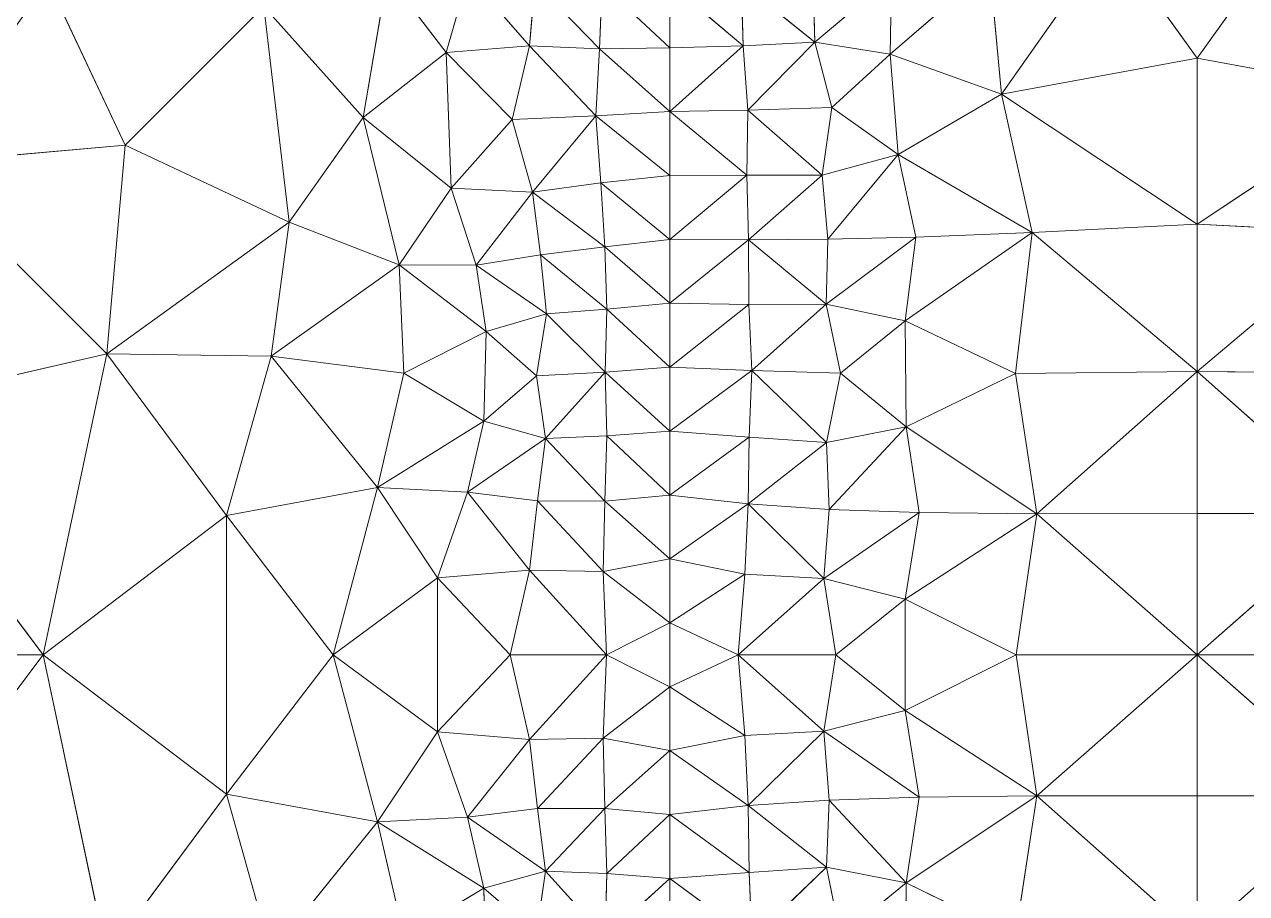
# Model space of a CAD drawing. Header units: metres. Extents: x 0 to 8, y 0 to 4.
# Drawn here: x 0.694 to 1.273, y 1.387 to 1.799 of the extents above; entities that cross this region are included whole.
import ezdxf

# ---------------------------------------------------------------- set-up
doc = ezdxf.new("R2010")
doc.units = ezdxf.units.M
doc.header["$MEASUREMENT"] = 0
for name, color, linetype, lineweight in [('DL_FE_MESH', 134, 'Continuous', 0), ('DL_FE_MESH_CELLS_3', 132, 'Continuous', 0), ('DL_FE_MESH_CELLS_7', 132, 'Continuous', 0), ('DL_TOPOLOGY', 7, 'Continuous', 0)]:
    doc.layers.add(name, color=color, linetype=linetype, lineweight=lineweight)

msp = doc.modelspace()

# ---------------------------------------------------------------- linework, layer by layer
at = {"layer": 'DL_FE_MESH'}
for p, q in [((1.15721, 1.76589), (1.2092, 1.83981)), ((1.25, 1.78298), (1.2092, 1.83981)), ((1.25, 1.78298), (1.2908, 1.83981)), ((1.10446, 1.78488), (1.1517, 1.82562)), ((1.15721, 1.76589), (1.1517, 1.82562)), ((0.85452, 1.75472), (0.86597, 1.82214)), ((0.89394, 1.78556), (0.86597, 1.82214)), ((0.89394, 1.78556), (0.90432, 1.8222)), ((0.93336, 1.78885), (0.90432, 1.8222)), ((1.06874, 1.79046), (1.06794, 1.81968)), ((1.10504, 1.82126), (1.06874, 1.79046)), ((1.10446, 1.78488), (1.10504, 1.82126)), ((0.74164, 1.74164), (0.70515, 1.81945)), ((0.93336, 1.78885), (0.93606, 1.81877)), ((0.96661, 1.78738), (0.93606, 1.81877)), ((0.96784, 1.81792), (0.96661, 1.78738)), ((0.96784, 1.81792), (1, 1.78788)), ((1.03482, 1.78879), (1, 1.81818)), ((1.03482, 1.78879), (1.03387, 1.81876)), ((1.06874, 1.79046), (1.03387, 1.81876)), ((0.74164, 1.74164), (0.80739, 1.80739)), ((0.80739, 1.80739), (0.81945, 1.70515)), ((0.85452, 1.75472), (0.80739, 1.80739)), ((0.85452, 1.75472), (0.89394, 1.78556)), ((0.89394, 1.78556), (0.93336, 1.78885)), ((0.89394, 1.78556), (0.89625, 1.72128)), ((0.92525, 1.75384), (0.89394, 1.78556)), ((0.92525, 1.75384), (0.93336, 1.78885)), ((0.93336, 1.78885), (0.96661, 1.78738)), ((0.96489, 1.75552), (0.93336, 1.78885)), ((0.96661, 1.78738), (0.96489, 1.75552)), ((1, 1.78788), (0.96661, 1.78738)), ((0.96661, 1.78738), (1, 1.75758)), ((1, 1.78788), (1.03482, 1.78879)), ((1.03482, 1.78879), (1, 1.75758)), ((1.03482, 1.78879), (1.06874, 1.79046)), ((1.03699, 1.75827), (1.03482, 1.78879)), ((1.06874, 1.79046), (1.03699, 1.75827)), ((1.07684, 1.75955), (1.06874, 1.79046)), ((1.06874, 1.79046), (1.10446, 1.78488)), ((1.07684, 1.75955), (1.10446, 1.78488)), ((1.10446, 1.78488), (1.10832, 1.73721)), ((1.15721, 1.76589), (1.10446, 1.78488)), ((1.15721, 1.76589), (1.25, 1.78298)), ((1.25, 1.70417), (1.25, 1.78298)), ((1.34279, 1.76589), (1.25, 1.78298)), ((1.10832, 1.73721), (1.15721, 1.76589)), ((1.17181, 1.70024), (1.15721, 1.76589)), ((1.25, 1.70417), (1.15721, 1.76589)), ((1.34279, 1.76589), (1.25, 1.70417)), ((1, 1.75758), (0.96489, 1.75552)), ((1, 1.75758), (1.03699, 1.75827)), ((1.03652, 1.72741), (1, 1.75758)), ((1.03652, 1.72741), (1.03699, 1.75827)), ((1.03699, 1.75827), (1.07684, 1.75955)), ((1.07216, 1.72746), (1.03699, 1.75827)), ((1.07216, 1.72746), (1.07684, 1.75955)), ((1.10832, 1.73721), (1.07684, 1.75955)), ((0.81945, 1.70515), (0.85452, 1.75472)), ((0.87165, 1.68498), (0.85452, 1.75472)), ((0.89625, 1.72128), (0.85452, 1.75472)), ((0.89625, 1.72128), (0.92525, 1.75384)), ((0.92525, 1.75384), (0.96489, 1.75552)), ((0.93486, 1.71946), (0.92525, 1.75384)), ((0.96489, 1.75552), (0.93486, 1.71946)), ((0.96489, 1.75552), (1, 1.72727)), ((0.96489, 1.75552), (0.96732, 1.72384)), ((0.74164, 1.74164), (0.64267, 1.73293)), ((0.73293, 1.64267), (0.74164, 1.74164)), ((0.81945, 1.70515), (0.74164, 1.74164)), ((0.73293, 1.64267), (0.64267, 1.73293)), ((1.07216, 1.72746), (1.10832, 1.73721)), ((1.10832, 1.73721), (1.07489, 1.69706)), ((1.11661, 1.69801), (1.10832, 1.73721)), ((1.17181, 1.70024), (1.10832, 1.73721)), ((1, 1.72727), (0.96732, 1.72384)), ((1, 1.72727), (1.03652, 1.72741)), ((1.03652, 1.72741), (1, 1.69697)), ((1.03652, 1.72741), (1.07216, 1.72746)), ((1.03721, 1.69682), (1.03652, 1.72741)), ((1.07216, 1.72746), (1.03721, 1.69682)), ((1.07489, 1.69706), (1.07216, 1.72746)), ((0.87165, 1.68498), (0.89625, 1.72128)), ((0.90815, 1.68477), (0.89625, 1.72128)), ((0.93486, 1.71946), (0.89625, 1.72128)), ((0.93486, 1.71946), (0.96732, 1.72384)), ((0.96732, 1.72384), (1, 1.69697)), ((0.96732, 1.72384), (0.9691, 1.69349)), ((0.93486, 1.71946), (0.90815, 1.68477)), ((0.9386, 1.6897), (0.93486, 1.71946)), ((0.9691, 1.69349), (0.93486, 1.71946)), ((0.73293, 1.64267), (0.81945, 1.70515)), ((0.81945, 1.70515), (0.81098, 1.6416)), ((0.87165, 1.68498), (0.81945, 1.70515)), ((1.17181, 1.70024), (1.25, 1.70417)), ((1.25, 1.63437), (1.25, 1.70417)), ((1.25, 1.70417), (1.32819, 1.70024)), ((1.11661, 1.69801), (1.07403, 1.6663)), ((1.07489, 1.69706), (1.11661, 1.69801)), ((1.11154, 1.65831), (1.17181, 1.70024)), ((1.11154, 1.65831), (1.11661, 1.69801)), ((1.11661, 1.69801), (1.17181, 1.70024)), ((1.16384, 1.63343), (1.17181, 1.70024)), ((1.25, 1.63437), (1.17181, 1.70024)), ((1.32819, 1.70024), (1.25, 1.63437)), ((0.9386, 1.6897), (0.9691, 1.69349)), ((1, 1.69697), (0.9691, 1.69349)), ((0.9691, 1.69349), (1, 1.66667)), ((0.9691, 1.69349), (0.97011, 1.66387)), ((1, 1.69697), (1.03721, 1.69682)), ((1.03721, 1.69682), (1, 1.66667)), ((1.03721, 1.69682), (1.07489, 1.69706)), ((1.03749, 1.66609), (1.03721, 1.69682)), ((1.07403, 1.6663), (1.03721, 1.69682)), ((1.07403, 1.6663), (1.07489, 1.69706)), ((0.90815, 1.68477), (0.9386, 1.6897)), ((0.94153, 1.66161), (0.9386, 1.6897)), ((0.97011, 1.66387), (0.9386, 1.6897)), ((0.87165, 1.68498), (0.81098, 1.6416)), ((0.87381, 1.63349), (0.87165, 1.68498)), ((0.91282, 1.65325), (0.87165, 1.68498)), ((0.90815, 1.68477), (0.87165, 1.68498)), ((0.91282, 1.65325), (0.90815, 1.68477)), ((0.94153, 1.66161), (0.90815, 1.68477)), ((0.94153, 1.66161), (0.97011, 1.66387)), ((0.97011, 1.66387), (0.96934, 1.63396)), ((1, 1.66667), (0.97011, 1.66387)), ((0.97011, 1.66387), (1, 1.63636)), ((1, 1.66667), (1.03749, 1.66609)), ((1.03749, 1.66609), (1, 1.63636)), ((1.03749, 1.66609), (1.07403, 1.6663)), ((1.03893, 1.63478), (1.03749, 1.66609)), ((1.07403, 1.6663), (1.03893, 1.63478)), ((1.08088, 1.63358), (1.07403, 1.6663)), ((1.07403, 1.6663), (1.11154, 1.65831)), ((0.91282, 1.65325), (0.94153, 1.66161)), ((0.9368, 1.63223), (0.94153, 1.66161)), ((0.96934, 1.63396), (0.94153, 1.66161)), ((1.08088, 1.63358), (1.11154, 1.65831)), ((1.11154, 1.65831), (1.11201, 1.60816)), ((1.16384, 1.63343), (1.11154, 1.65831)), ((0.87381, 1.63349), (0.91282, 1.65325)), ((0.91282, 1.65325), (0.91176, 1.61071)), ((0.9368, 1.63223), (0.91282, 1.65325)), ((0.61575, 1.61575), (0.73293, 1.64267)), ((0.70286, 1.5), (0.73293, 1.64267)), ((0.78972, 1.56611), (0.73293, 1.64267)), ((0.73293, 1.64267), (0.81098, 1.6416)), ((0.78972, 1.56611), (0.81098, 1.6416)), ((0.81098, 1.6416), (0.87381, 1.63349)), ((0.86137, 1.57925), (0.81098, 1.6416)), ((1, 1.63636), (0.96934, 1.63396)), ((1, 1.63636), (1.03893, 1.63478)), ((1.03893, 1.63478), (1, 1.60606)), ((1.03752, 1.60324), (1.03893, 1.63478)), ((1.03893, 1.63478), (1.08088, 1.63358)), ((1.07422, 1.60073), (1.03893, 1.63478)), ((1.16384, 1.63343), (1.25, 1.63437)), ((1.25, 1.63437), (1.17397, 1.56691)), ((1.25, 1.56695), (1.25, 1.63437)), ((1.25, 1.63437), (1.33616, 1.63343)), ((1.32603, 1.56691), (1.25, 1.63437)), ((0.86137, 1.57925), (0.87381, 1.63349)), ((0.91176, 1.61071), (0.87381, 1.63349)), ((0.91176, 1.61071), (0.9368, 1.63223)), ((0.9368, 1.63223), (0.96934, 1.63396)), ((0.94106, 1.60254), (0.9368, 1.63223)), ((0.96934, 1.63396), (0.94106, 1.60254)), ((0.96934, 1.63396), (1, 1.60606)), ((0.96934, 1.63396), (0.97004, 1.60377)), ((1.07422, 1.60073), (1.08088, 1.63358)), ((1.11201, 1.60816), (1.08088, 1.63358)), ((1.11201, 1.60816), (1.16384, 1.63343)), ((1.17397, 1.56691), (1.16384, 1.63343)), ((0.70286, 1.5), (0.61575, 1.61575)), ((0.86137, 1.57925), (0.91176, 1.61071)), ((0.90407, 1.57705), (0.91176, 1.61071)), ((0.94106, 1.60254), (0.91176, 1.61071)), ((1, 1.60606), (0.97004, 1.60377)), ((1, 1.60606), (1.03752, 1.60324)), ((1.07422, 1.60073), (1.11201, 1.60816)), ((1.11201, 1.60816), (1.07554, 1.56897)), ((1.11819, 1.56755), (1.11201, 1.60816)), ((1.17397, 1.56691), (1.11201, 1.60816)), ((0.94106, 1.60254), (0.90407, 1.57705)), ((0.9373, 1.57296), (0.94106, 1.60254)), ((0.94106, 1.60254), (0.97004, 1.60377)), ((0.96908, 1.57291), (0.94106, 1.60254)), ((0.97004, 1.60377), (0.96908, 1.57291)), ((0.97004, 1.60377), (1, 1.57576)), ((1.03752, 1.60324), (1, 1.57576)), ((1.03712, 1.57154), (1.03752, 1.60324)), ((1.07422, 1.60073), (1.03712, 1.57154)), ((1.03752, 1.60324), (1.07422, 1.60073)), ((1.07554, 1.56897), (1.07422, 1.60073)), ((0.78972, 1.56611), (0.86137, 1.57925)), ((0.84026, 1.5), (0.86137, 1.57925)), ((0.88985, 1.53649), (0.86137, 1.57925)), ((0.86137, 1.57925), (0.90407, 1.57705)), ((0.88985, 1.53649), (0.90407, 1.57705)), ((0.90407, 1.57705), (0.9373, 1.57296)), ((0.93347, 1.5401), (0.90407, 1.57705)), ((0.93347, 1.5401), (0.9373, 1.57296)), ((0.9373, 1.57296), (0.96908, 1.57291)), ((0.96833, 1.53955), (0.9373, 1.57296)), ((0.96908, 1.57291), (0.96833, 1.53955)), ((1, 1.57576), (0.96908, 1.57291)), ((0.96908, 1.57291), (1, 1.54545)), ((1, 1.57576), (1.03712, 1.57154)), ((1.03712, 1.57154), (1, 1.54545)), ((1.03558, 1.5383), (1.03712, 1.57154)), ((1.03712, 1.57154), (1.07554, 1.56897)), ((1.07298, 1.53623), (1.03712, 1.57154)), ((0.70286, 1.5), (0.78972, 1.56611)), ((0.78972, 1.56611), (0.78972, 1.43389)), ((0.84026, 1.5), (0.78972, 1.56611)), ((1.07298, 1.53623), (1.07554, 1.56897)), ((1.11819, 1.56755), (1.07298, 1.53623)), ((1.07554, 1.56897), (1.11819, 1.56755)), ((1.11153, 1.52641), (1.11819, 1.56755)), ((1.11153, 1.52641), (1.17397, 1.56691)), ((1.11819, 1.56755), (1.17397, 1.56691)), ((1.16415, 1.5), (1.17397, 1.56691)), ((1.17397, 1.56691), (1.25, 1.56695)), ((1.25, 1.5), (1.17397, 1.56691)), ((1.25, 1.5), (1.25, 1.56695)), ((1.25, 1.56695), (1.32603, 1.56691)), ((1.32603, 1.56691), (1.25, 1.5)), ((1, 1.54545), (0.96833, 1.53955)), ((1, 1.54545), (1.03558, 1.5383)), ((0.84026, 1.5), (0.88985, 1.53649)), ((0.88985, 1.53649), (0.93347, 1.5401)), ((0.88985, 1.53649), (0.88985, 1.46351)), ((0.92431, 1.5), (0.88985, 1.53649)), ((0.92431, 1.5), (0.93347, 1.5401)), ((0.93347, 1.5401), (0.96833, 1.53955)), ((0.96989, 1.5), (0.93347, 1.5401)), ((0.96833, 1.53955), (1, 1.51515)), ((0.96833, 1.53955), (0.96989, 1.5)), ((1, 1.51515), (1.03558, 1.5383)), ((1.03242, 1.5), (1.03558, 1.5383)), ((1.07298, 1.53623), (1.03242, 1.5)), ((1.03558, 1.5383), (1.07298, 1.53623)), ((1.07869, 1.5), (1.07298, 1.53623)), ((1.07298, 1.53623), (1.11153, 1.52641)), ((1.07869, 1.5), (1.11153, 1.52641)), ((1.11153, 1.52641), (1.11153, 1.47359)), ((1.16415, 1.5), (1.11153, 1.52641)), ((1, 1.51515), (0.96989, 1.5)), ((1, 1.51515), (1.03242, 1.5)), ((0.70286, 1.5), (0.5, 1.5)), ((0.61575, 1.38425), (0.70286, 1.5)), ((0.73293, 1.35733), (0.70286, 1.5)), ((0.78972, 1.43389), (0.70286, 1.5)), ((0.78972, 1.43389), (0.84026, 1.5)), ((0.84026, 1.5), (0.86137, 1.42075)), ((0.88985, 1.46351), (0.84026, 1.5)), ((0.88985, 1.46351), (0.92431, 1.5)), ((0.93347, 1.4599), (0.92431, 1.5)), ((0.92431, 1.5), (0.96989, 1.5)), ((0.96989, 1.5), (0.93347, 1.4599)), ((0.96989, 1.5), (0.96833, 1.46045)), ((1, 1.48485), (0.96989, 1.5)), ((1, 1.48485), (1.03242, 1.5)), ((1.03558, 1.4617), (1.03242, 1.5)), ((1.03242, 1.5), (1.07869, 1.5)), ((1.07298, 1.46377), (1.03242, 1.5)), ((1.07298, 1.46377), (1.07869, 1.5)), ((1.11153, 1.47359), (1.07869, 1.5)), ((1.11153, 1.47359), (1.16415, 1.5)), ((1.17397, 1.43309), (1.16415, 1.5)), ((1.16415, 1.5), (1.25, 1.5)), ((1.25, 1.5), (1.17397, 1.43309)), ((1.25, 1.43305), (1.25, 1.5)), ((1.25, 1.5), (1.33585, 1.5)), ((1.32603, 1.43309), (1.25, 1.5)), ((1, 1.48485), (0.96833, 1.46045)), ((1.03558, 1.4617), (1, 1.48485)), ((1.07298, 1.46377), (1.11153, 1.47359)), ((1.11819, 1.43245), (1.11153, 1.47359)), ((1.17397, 1.43309), (1.11153, 1.47359)), ((0.86137, 1.42075), (0.88985, 1.46351)), ((0.90407, 1.42295), (0.88985, 1.46351)), ((0.88985, 1.46351), (0.93347, 1.4599)), ((0.93347, 1.4599), (0.96833, 1.46045)), ((0.96833, 1.46045), (0.9373, 1.42704)), ((1, 1.45455), (0.96833, 1.46045)), ((0.96833, 1.46045), (0.96908, 1.42709)), ((1, 1.45455), (1.03558, 1.4617)), ((1.03558, 1.4617), (1.07298, 1.46377)), ((1.03712, 1.42846), (1.03558, 1.4617)), ((1.07298, 1.46377), (1.03712, 1.42846)), ((1.07554, 1.43103), (1.07298, 1.46377)), ((1.11819, 1.43245), (1.07298, 1.46377)), ((0.93347, 1.4599), (0.90407, 1.42295)), ((0.9373, 1.42704), (0.93347, 1.4599)), ((0.96908, 1.42709), (1, 1.45455)), ((1.03712, 1.42846), (1, 1.45455)), ((0.73293, 1.35733), (0.78972, 1.43389)), ((0.81098, 1.3584), (0.78972, 1.43389)), ((0.86137, 1.42075), (0.78972, 1.43389)), ((1.07554, 1.43103), (1.11819, 1.43245)), ((1.11201, 1.39184), (1.17397, 1.43309)), ((1.11201, 1.39184), (1.11819, 1.43245)), ((1.11819, 1.43245), (1.17397, 1.43309)), ((1.16384, 1.36657), (1.17397, 1.43309)), ((1.17397, 1.43309), (1.25, 1.43305)), ((1.25, 1.36563), (1.17397, 1.43309)), ((1.25, 1.43305), (1.32603, 1.43309)), ((1.25, 1.36563), (1.25, 1.43305)), ((0.90407, 1.42295), (0.9373, 1.42704)), ((0.9373, 1.42704), (0.96908, 1.42709)), ((0.94106, 1.39746), (0.9373, 1.42704)), ((0.96908, 1.42709), (0.94106, 1.39746)), ((1, 1.42424), (0.96908, 1.42709)), ((0.96908, 1.42709), (0.97004, 1.39623)), ((1, 1.42424), (1.03712, 1.42846)), ((1.03712, 1.42846), (1.07554, 1.43103)), ((1.03752, 1.39676), (1.03712, 1.42846)), ((1.07422, 1.39927), (1.03712, 1.42846)), ((1.07422, 1.39927), (1.07554, 1.43103)), ((1.11201, 1.39184), (1.07554, 1.43103)), ((0.86137, 1.42075), (0.81098, 1.3584)), ((0.86137, 1.42075), (0.90407, 1.42295)), ((0.87381, 1.36651), (0.86137, 1.42075)), ((0.91176, 1.38929), (0.86137, 1.42075)), ((0.91176, 1.38929), (0.90407, 1.42295)), ((0.94106, 1.39746), (0.90407, 1.42295)), ((0.97004, 1.39623), (1, 1.42424)), ((1.03752, 1.39676), (1, 1.42424)), ((0.91176, 1.38929), (0.94106, 1.39746)), ((0.9368, 1.36777), (0.94106, 1.39746)), ((0.94106, 1.39746), (0.97004, 1.39623)), ((0.96934, 1.36604), (0.94106, 1.39746)), ((1, 1.39394), (1.03752, 1.39676)), ((1.03752, 1.39676), (1.07422, 1.39927)), ((1.03893, 1.36522), (1.03752, 1.39676)), ((1.07422, 1.39927), (1.03893, 1.36522)), ((1.08088, 1.36642), (1.07422, 1.39927)), ((1.07422, 1.39927), (1.11201, 1.39184)), ((0.97004, 1.39623), (0.96934, 1.36604)), ((0.96934, 1.36604), (1, 1.39394)), ((1, 1.39394), (0.97004, 1.39623)), ((1.03893, 1.36522), (1, 1.39394)), ((1.08088, 1.36642), (1.11201, 1.39184)), ((1.11201, 1.39184), (1.11154, 1.34169)), ((1.16384, 1.36657), (1.11201, 1.39184)), ((0.87381, 1.36651), (0.91176, 1.38929)), ((0.91176, 1.38929), (0.91282, 1.34675)), ((0.9368, 1.36777), (0.91176, 1.38929))]:
    msp.add_line(p, q, dxfattribs=at)
at = {"layer": 'DL_FE_MESH_CELLS_3'}
for points in [[(0.86597, 1.82214), (0.80739, 1.80739), (0.85452, 1.75472)], [(0.86597, 1.82214), (0.85452, 1.75472), (0.89394, 1.78556)], [(0.86597, 1.82214), (0.89394, 1.78556), (0.90432, 1.8222)], [(0.90432, 1.8222), (0.89394, 1.78556), (0.93336, 1.78885)], [(0.90432, 1.8222), (0.93336, 1.78885), (0.93606, 1.81877)], [(0.6416, 1.81098), (0.64267, 1.73293), (0.70515, 1.81945)], [(0.70515, 1.81945), (0.64267, 1.73293), (0.74164, 1.74164)], [(0.70515, 1.81945), (0.74164, 1.74164), (0.80739, 1.80739)], [(0.93606, 1.81877), (0.93336, 1.78885), (0.96661, 1.78738)], [(0.93606, 1.81877), (0.96661, 1.78738), (0.96784, 1.81792)], [(1, 1.78788), (0.96784, 1.81792), (0.96661, 1.78738)], [(0.74164, 1.74164), (0.81945, 1.70515), (0.80739, 1.80739)], [(0.80739, 1.80739), (0.81945, 1.70515), (0.85452, 1.75472)], [(0.85452, 1.75472), (0.89625, 1.72128), (0.89394, 1.78556)], [(0.89394, 1.78556), (0.92525, 1.75384), (0.93336, 1.78885)], [(0.89394, 1.78556), (0.89625, 1.72128), (0.92525, 1.75384)], [(0.93336, 1.78885), (0.92525, 1.75384), (0.96489, 1.75552)], [(0.93336, 1.78885), (0.96489, 1.75552), (0.96661, 1.78738)], [(1, 1.75758), (0.96661, 1.78738), (0.96489, 1.75552)], [(0.85452, 1.75472), (0.81945, 1.70515), (0.87165, 1.68498)], [(0.85452, 1.75472), (0.87165, 1.68498), (0.89625, 1.72128)], [(0.89625, 1.72128), (0.93486, 1.71946), (0.92525, 1.75384)], [(0.92525, 1.75384), (0.93486, 1.71946), (0.96489, 1.75552)], [(0.96489, 1.75552), (0.93486, 1.71946), (0.96732, 1.72384)], [(1, 1.72727), (0.96489, 1.75552), (0.96732, 1.72384)], [(0.64267, 1.73293), (0.73293, 1.64267), (0.74164, 1.74164)], [(0.81945, 1.70515), (0.74164, 1.74164), (0.73293, 1.64267)], [(0.64267, 1.73293), (0.61575, 1.61575), (0.73293, 1.64267)], [(0.87165, 1.68498), (0.90815, 1.68477), (0.89625, 1.72128)], [(0.89625, 1.72128), (0.90815, 1.68477), (0.93486, 1.71946)], [(0.93486, 1.71946), (0.9691, 1.69349), (0.96732, 1.72384)], [(1, 1.69697), (0.96732, 1.72384), (0.9691, 1.69349)], [(0.93486, 1.71946), (0.90815, 1.68477), (0.9386, 1.6897)], [(0.93486, 1.71946), (0.9386, 1.6897), (0.9691, 1.69349)], [(0.81945, 1.70515), (0.73293, 1.64267), (0.81098, 1.6416)], [(0.81945, 1.70515), (0.81098, 1.6416), (0.87165, 1.68498)], [(0.9386, 1.6897), (0.97011, 1.66387), (0.9691, 1.69349)], [(1, 1.66667), (0.9691, 1.69349), (0.97011, 1.66387)], [(0.90815, 1.68477), (0.94153, 1.66161), (0.9386, 1.6897)], [(0.9386, 1.6897), (0.94153, 1.66161), (0.97011, 1.66387)], [(0.87165, 1.68498), (0.81098, 1.6416), (0.87381, 1.63349)], [(0.87165, 1.68498), (0.87381, 1.63349), (0.91282, 1.65325)], [(0.87165, 1.68498), (0.91282, 1.65325), (0.90815, 1.68477)], [(0.90815, 1.68477), (0.91282, 1.65325), (0.94153, 1.66161)], [(0.94153, 1.66161), (0.96934, 1.63396), (0.97011, 1.66387)], [(1, 1.63636), (0.97011, 1.66387), (0.96934, 1.63396)], [(0.91282, 1.65325), (0.9368, 1.63223), (0.94153, 1.66161)], [(0.94153, 1.66161), (0.9368, 1.63223), (0.96934, 1.63396)], [(0.87381, 1.63349), (0.91176, 1.61071), (0.91282, 1.65325)], [(0.91282, 1.65325), (0.91176, 1.61071), (0.9368, 1.63223)], [(0.73293, 1.64267), (0.61575, 1.61575), (0.70286, 1.5)], [(0.73293, 1.64267), (0.70286, 1.5), (0.78972, 1.56611)], [(0.73293, 1.64267), (0.78972, 1.56611), (0.81098, 1.6416)], [(0.81098, 1.6416), (0.78972, 1.56611), (0.86137, 1.57925)], [(0.81098, 1.6416), (0.86137, 1.57925), (0.87381, 1.63349)], [(0.91176, 1.61071), (0.87381, 1.63349), (0.86137, 1.57925)], [(0.91176, 1.61071), (0.94106, 1.60254), (0.9368, 1.63223)], [(0.9368, 1.63223), (0.94106, 1.60254), (0.96934, 1.63396)], [(0.96934, 1.63396), (0.94106, 1.60254), (0.97004, 1.60377)], [(1, 1.60606), (0.96934, 1.63396), (0.97004, 1.60377)], [(0.5, 1.5), (0.70286, 1.5), (0.61575, 1.61575)], [(0.91176, 1.61071), (0.86137, 1.57925), (0.90407, 1.57705)], [(0.91176, 1.61071), (0.90407, 1.57705), (0.94106, 1.60254)], [(0.94106, 1.60254), (0.90407, 1.57705), (0.9373, 1.57296)], [(0.94106, 1.60254), (0.9373, 1.57296), (0.96908, 1.57291)], [(0.94106, 1.60254), (0.96908, 1.57291), (0.97004, 1.60377)], [(1, 1.57576), (0.97004, 1.60377), (0.96908, 1.57291)], [(0.86137, 1.57925), (0.78972, 1.56611), (0.84026, 1.5)], [(0.86137, 1.57925), (0.84026, 1.5), (0.88985, 1.53649)], [(0.86137, 1.57925), (0.88985, 1.53649), (0.90407, 1.57705)], [(0.90407, 1.57705), (0.88985, 1.53649), (0.93347, 1.5401)], [(0.90407, 1.57705), (0.93347, 1.5401), (0.9373, 1.57296)], [(0.9373, 1.57296), (0.93347, 1.5401), (0.96833, 1.53955)], [(0.9373, 1.57296), (0.96833, 1.53955), (0.96908, 1.57291)], [(1, 1.54545), (0.96908, 1.57291), (0.96833, 1.53955)], [(0.70286, 1.5), (0.78972, 1.43389), (0.78972, 1.56611)], [(0.78972, 1.56611), (0.78972, 1.43389), (0.84026, 1.5)], [(0.84026, 1.5), (0.88985, 1.46351), (0.88985, 1.53649)], [(0.88985, 1.53649), (0.92431, 1.5), (0.93347, 1.5401)], [(0.88985, 1.53649), (0.88985, 1.46351), (0.92431, 1.5)], [(0.93347, 1.5401), (0.92431, 1.5), (0.96989, 1.5)], [(0.93347, 1.5401), (0.96989, 1.5), (0.96833, 1.53955)], [(0.96989, 1.5), (1, 1.51515), (0.96833, 1.53955)], [(0.5, 1.5), (0.61575, 1.38425), (0.70286, 1.5)], [(0.70286, 1.5), (0.61575, 1.38425), (0.73293, 1.35733)], [(0.70286, 1.5), (0.73293, 1.35733), (0.78972, 1.43389)], [(0.78972, 1.43389), (0.86137, 1.42075), (0.84026, 1.5)], [(0.84026, 1.5), (0.86137, 1.42075), (0.88985, 1.46351)], [(0.88985, 1.46351), (0.93347, 1.4599), (0.92431, 1.5)], [(0.92431, 1.5), (0.93347, 1.4599), (0.96989, 1.5)], [(0.96989, 1.5), (0.93347, 1.4599), (0.96833, 1.46045)], [(0.96833, 1.46045), (1, 1.48485), (0.96989, 1.5)], [(0.86137, 1.42075), (0.90407, 1.42295), (0.88985, 1.46351)], [(0.88985, 1.46351), (0.90407, 1.42295), (0.93347, 1.4599)], [(0.93347, 1.4599), (0.9373, 1.42704), (0.96833, 1.46045)], [(0.96833, 1.46045), (0.9373, 1.42704), (0.96908, 1.42709)], [(0.96908, 1.42709), (1, 1.45455), (0.96833, 1.46045)], [(0.93347, 1.4599), (0.90407, 1.42295), (0.9373, 1.42704)], [(0.73293, 1.35733), (0.81098, 1.3584), (0.78972, 1.43389)], [(0.78972, 1.43389), (0.81098, 1.3584), (0.86137, 1.42075)], [(0.90407, 1.42295), (0.94106, 1.39746), (0.9373, 1.42704)], [(0.9373, 1.42704), (0.94106, 1.39746), (0.96908, 1.42709)], [(0.96908, 1.42709), (0.94106, 1.39746), (0.97004, 1.39623)], [(0.97004, 1.39623), (1, 1.42424), (0.96908, 1.42709)], [(0.86137, 1.42075), (0.81098, 1.3584), (0.87381, 1.36651)], [(0.86137, 1.42075), (0.91176, 1.38929), (0.90407, 1.42295)], [(0.86137, 1.42075), (0.87381, 1.36651), (0.91176, 1.38929)], [(0.90407, 1.42295), (0.91176, 1.38929), (0.94106, 1.39746)], [(0.91176, 1.38929), (0.9368, 1.36777), (0.94106, 1.39746)], [(0.94106, 1.39746), (0.9368, 1.36777), (0.96934, 1.36604)], [(0.94106, 1.39746), (0.96934, 1.36604), (0.97004, 1.39623)], [(0.96934, 1.36604), (1, 1.39394), (0.97004, 1.39623)], [(0.87381, 1.36651), (0.91282, 1.34675), (0.91176, 1.38929)], [(0.91176, 1.38929), (0.91282, 1.34675), (0.9368, 1.36777)]]:
    msp.add_3dface(points, dxfattribs=at)
for points, invisible_edges in [([(1, 1.78788), (1, 1.81818), (0.96784, 1.81792)], 1), ([(1, 1.75758), (1, 1.78788), (0.96661, 1.78738)], 1), ([(1, 1.72727), (1, 1.75758), (0.96489, 1.75552)], 1), ([(1, 1.69697), (1, 1.72727), (0.96732, 1.72384)], 1), ([(1, 1.66667), (1, 1.69697), (0.9691, 1.69349)], 1), ([(1, 1.63636), (1, 1.66667), (0.97011, 1.66387)], 1), ([(1, 1.60606), (1, 1.63636), (0.96934, 1.63396)], 1), ([(1, 1.57576), (1, 1.60606), (0.97004, 1.60377)], 1), ([(1, 1.54545), (1, 1.57576), (0.96908, 1.57291)], 1), ([(0.96833, 1.53955), (1, 1.51515), (1, 1.54545)], 2), ([(1, 1.48485), (1, 1.51515), (0.96989, 1.5)], 1), ([(0.96833, 1.46045), (1, 1.45455), (1, 1.48485)], 2), ([(1, 1.42424), (1, 1.45455), (0.96908, 1.42709)], 1), ([(1, 1.39394), (1, 1.42424), (0.97004, 1.39623)], 1), ([(1, 1.36364), (1, 1.39394), (0.96934, 1.36604)], 1)]:
    msp.add_3dface(points, dxfattribs=dict(at, invisible_edges=invisible_edges))
at = {"layer": 'DL_FE_MESH_CELLS_7'}
for points in [[(1.2092, 1.83981), (1.1517, 1.82562), (1.15721, 1.76589)], [(1.2092, 1.83981), (1.15721, 1.76589), (1.25, 1.78298)], [(1.2092, 1.83981), (1.25, 1.78298), (1.2908, 1.83981)], [(1.2908, 1.83981), (1.25, 1.78298), (1.34279, 1.76589)], [(1.1517, 1.82562), (1.10504, 1.82126), (1.10446, 1.78488)], [(1.1517, 1.82562), (1.10446, 1.78488), (1.15721, 1.76589)], [(1.03387, 1.81876), (1.06874, 1.79046), (1.06794, 1.81968)], [(1.06794, 1.81968), (1.06874, 1.79046), (1.10504, 1.82126)], [(1.10504, 1.82126), (1.06874, 1.79046), (1.10446, 1.78488)], [(1, 1.81818), (1.03482, 1.78879), (1.03387, 1.81876)], [(1.03387, 1.81876), (1.03482, 1.78879), (1.06874, 1.79046)], [(1.03482, 1.78879), (1, 1.75758), (1.03699, 1.75827)], [(1.03482, 1.78879), (1.03699, 1.75827), (1.06874, 1.79046)], [(1.06874, 1.79046), (1.03699, 1.75827), (1.07684, 1.75955)], [(1.06874, 1.79046), (1.07684, 1.75955), (1.10446, 1.78488)], [(1.07684, 1.75955), (1.10832, 1.73721), (1.10446, 1.78488)], [(1.10446, 1.78488), (1.10832, 1.73721), (1.15721, 1.76589)], [(1.15721, 1.76589), (1.25, 1.70417), (1.25, 1.78298)], [(1.25, 1.78298), (1.25, 1.70417), (1.34279, 1.76589)], [(1.15721, 1.76589), (1.10832, 1.73721), (1.17181, 1.70024)], [(1.15721, 1.76589), (1.17181, 1.70024), (1.25, 1.70417)], [(1.34279, 1.76589), (1.25, 1.70417), (1.32819, 1.70024)], [(1, 1.75758), (1.03652, 1.72741), (1.03699, 1.75827)], [(1.03699, 1.75827), (1.03652, 1.72741), (1.07216, 1.72746)], [(1.03699, 1.75827), (1.07216, 1.72746), (1.07684, 1.75955)], [(1.07684, 1.75955), (1.07216, 1.72746), (1.10832, 1.73721)], [(1.07216, 1.72746), (1.07489, 1.69706), (1.10832, 1.73721)], [(1.10832, 1.73721), (1.07489, 1.69706), (1.11661, 1.69801)], [(1.17181, 1.70024), (1.10832, 1.73721), (1.11661, 1.69801)], [(1.03652, 1.72741), (1, 1.69697), (1.03721, 1.69682)], [(1.03652, 1.72741), (1.03721, 1.69682), (1.07216, 1.72746)], [(1.07216, 1.72746), (1.03721, 1.69682), (1.07489, 1.69706)], [(1.17181, 1.70024), (1.25, 1.63437), (1.25, 1.70417)], [(1.25, 1.70417), (1.25, 1.63437), (1.32819, 1.70024)], [(1.11661, 1.69801), (1.07403, 1.6663), (1.11154, 1.65831)], [(1.07489, 1.69706), (1.07403, 1.6663), (1.11661, 1.69801)], [(1.17181, 1.70024), (1.11661, 1.69801), (1.11154, 1.65831)], [(1.17181, 1.70024), (1.11154, 1.65831), (1.16384, 1.63343)], [(1.17181, 1.70024), (1.16384, 1.63343), (1.25, 1.63437)], [(1.32819, 1.70024), (1.25, 1.63437), (1.33616, 1.63343)], [(1.03721, 1.69682), (1, 1.66667), (1.03749, 1.66609)], [(1.03721, 1.69682), (1.07403, 1.6663), (1.07489, 1.69706)], [(1.03721, 1.69682), (1.03749, 1.66609), (1.07403, 1.6663)], [(1.03749, 1.66609), (1, 1.63636), (1.03893, 1.63478)], [(1.03749, 1.66609), (1.03893, 1.63478), (1.07403, 1.6663)], [(1.07403, 1.6663), (1.03893, 1.63478), (1.08088, 1.63358)], [(1.07403, 1.6663), (1.08088, 1.63358), (1.11154, 1.65831)], [(1.08088, 1.63358), (1.11201, 1.60816), (1.11154, 1.65831)], [(1.11154, 1.65831), (1.11201, 1.60816), (1.16384, 1.63343)], [(1.03893, 1.63478), (1, 1.60606), (1.03752, 1.60324)], [(1.03893, 1.63478), (1.03752, 1.60324), (1.07422, 1.60073)], [(1.03893, 1.63478), (1.07422, 1.60073), (1.08088, 1.63358)], [(1.16384, 1.63343), (1.17397, 1.56691), (1.25, 1.63437)], [(1.25, 1.63437), (1.17397, 1.56691), (1.25, 1.56695)], [(1.25, 1.63437), (1.25, 1.56695), (1.32603, 1.56691)], [(1.25, 1.63437), (1.32603, 1.56691), (1.33616, 1.63343)], [(1.08088, 1.63358), (1.07422, 1.60073), (1.11201, 1.60816)], [(1.11201, 1.60816), (1.17397, 1.56691), (1.16384, 1.63343)], [(1.07422, 1.60073), (1.07554, 1.56897), (1.11201, 1.60816)], [(1.11201, 1.60816), (1.07554, 1.56897), (1.11819, 1.56755)], [(1.11201, 1.60816), (1.11819, 1.56755), (1.17397, 1.56691)], [(1.03752, 1.60324), (1, 1.57576), (1.03712, 1.57154)], [(1.03752, 1.60324), (1.03712, 1.57154), (1.07422, 1.60073)], [(1.07422, 1.60073), (1.03712, 1.57154), (1.07554, 1.56897)], [(1.03712, 1.57154), (1, 1.54545), (1.03558, 1.5383)], [(1.03712, 1.57154), (1.03558, 1.5383), (1.07298, 1.53623)], [(1.03712, 1.57154), (1.07298, 1.53623), (1.07554, 1.56897)], [(1.07554, 1.56897), (1.07298, 1.53623), (1.11819, 1.56755)], [(1.11819, 1.56755), (1.07298, 1.53623), (1.11153, 1.52641)], [(1.17397, 1.56691), (1.11819, 1.56755), (1.11153, 1.52641)], [(1.17397, 1.56691), (1.11153, 1.52641), (1.16415, 1.5)], [(1.17397, 1.56691), (1.16415, 1.5), (1.25, 1.5)], [(1.17397, 1.56691), (1.25, 1.5), (1.25, 1.56695)], [(1.25, 1.56695), (1.25, 1.5), (1.32603, 1.56691)], [(1.32603, 1.56691), (1.25, 1.5), (1.33585, 1.5)], [(1.03558, 1.5383), (1, 1.51515), (1.03242, 1.5)], [(1.03558, 1.5383), (1.03242, 1.5), (1.07298, 1.53623)], [(1.07298, 1.53623), (1.03242, 1.5), (1.07869, 1.5)], [(1.07298, 1.53623), (1.07869, 1.5), (1.11153, 1.52641)], [(1.07869, 1.5), (1.11153, 1.47359), (1.11153, 1.52641)], [(1.11153, 1.52641), (1.11153, 1.47359), (1.16415, 1.5)], [(1.03242, 1.5), (1, 1.48485), (1.03558, 1.4617)], [(1.03242, 1.5), (1.03558, 1.4617), (1.07298, 1.46377)], [(1.03242, 1.5), (1.07298, 1.46377), (1.07869, 1.5)], [(1.07869, 1.5), (1.07298, 1.46377), (1.11153, 1.47359)], [(1.16415, 1.5), (1.11153, 1.47359), (1.17397, 1.43309)], [(1.16415, 1.5), (1.17397, 1.43309), (1.25, 1.5)], [(1.25, 1.5), (1.17397, 1.43309), (1.25, 1.43305)], [(1.25, 1.5), (1.25, 1.43305), (1.32603, 1.43309)], [(1.25, 1.5), (1.32603, 1.43309), (1.33585, 1.5)], [(1.07298, 1.46377), (1.11819, 1.43245), (1.11153, 1.47359)], [(1.17397, 1.43309), (1.11153, 1.47359), (1.11819, 1.43245)], [(1, 1.45455), (1.03712, 1.42846), (1.03558, 1.4617)], [(1.03558, 1.4617), (1.03712, 1.42846), (1.07298, 1.46377)], [(1.07298, 1.46377), (1.03712, 1.42846), (1.07554, 1.43103)], [(1.07298, 1.46377), (1.07554, 1.43103), (1.11819, 1.43245)], [(1.07554, 1.43103), (1.11201, 1.39184), (1.11819, 1.43245)], [(1.17397, 1.43309), (1.11819, 1.43245), (1.11201, 1.39184)], [(1.17397, 1.43309), (1.11201, 1.39184), (1.16384, 1.36657)], [(1.17397, 1.43309), (1.16384, 1.36657), (1.25, 1.36563)], [(1.17397, 1.43309), (1.25, 1.36563), (1.25, 1.43305)], [(1.32603, 1.43309), (1.25, 1.36563), (1.33616, 1.36657)], [(1.25, 1.43305), (1.25, 1.36563), (1.32603, 1.43309)], [(1, 1.42424), (1.03752, 1.39676), (1.03712, 1.42846)], [(1.03712, 1.42846), (1.07422, 1.39927), (1.07554, 1.43103)], [(1.03712, 1.42846), (1.03752, 1.39676), (1.07422, 1.39927)], [(1.07554, 1.43103), (1.07422, 1.39927), (1.11201, 1.39184)], [(1, 1.39394), (1.03893, 1.36522), (1.03752, 1.39676)], [(1.03752, 1.39676), (1.03893, 1.36522), (1.07422, 1.39927)], [(1.07422, 1.39927), (1.03893, 1.36522), (1.08088, 1.36642)], [(1.07422, 1.39927), (1.08088, 1.36642), (1.11201, 1.39184)], [(1.08088, 1.36642), (1.11154, 1.34169), (1.11201, 1.39184)], [(1.11201, 1.39184), (1.11154, 1.34169), (1.16384, 1.36657)]]:
    msp.add_3dface(points, dxfattribs=at)
for points, invisible_edges in [([(1, 1.81818), (1, 1.78788), (1.03482, 1.78879)], 1), ([(1, 1.78788), (1, 1.75758), (1.03482, 1.78879)], 1), ([(1, 1.75758), (1, 1.72727), (1.03652, 1.72741)], 1), ([(1, 1.72727), (1, 1.69697), (1.03652, 1.72741)], 1), ([(1, 1.69697), (1, 1.66667), (1.03721, 1.69682)], 1), ([(1, 1.66667), (1, 1.63636), (1.03749, 1.66609)], 1), ([(1, 1.63636), (1, 1.60606), (1.03893, 1.63478)], 1), ([(1, 1.60606), (1, 1.57576), (1.03752, 1.60324)], 1), ([(1, 1.57576), (1, 1.54545), (1.03712, 1.57154)], 1), ([(1.03558, 1.5383), (1, 1.54545), (1, 1.51515)], 2), ([(1, 1.51515), (1, 1.48485), (1.03242, 1.5)], 1), ([(1.03558, 1.4617), (1, 1.48485), (1, 1.45455)], 2), ([(1, 1.45455), (1, 1.42424), (1.03712, 1.42846)], 1), ([(1, 1.42424), (1, 1.39394), (1.03752, 1.39676)], 1), ([(1, 1.39394), (1, 1.36364), (1.03893, 1.36522)], 1)]:
    msp.add_3dface(points, dxfattribs=dict(at, invisible_edges=invisible_edges))
at = {"layer": 'DL_TOPOLOGY'}
msp.add_line((1, 2), (1, 1), dxfattribs=at)

doc.saveas('drawing.dxf')
